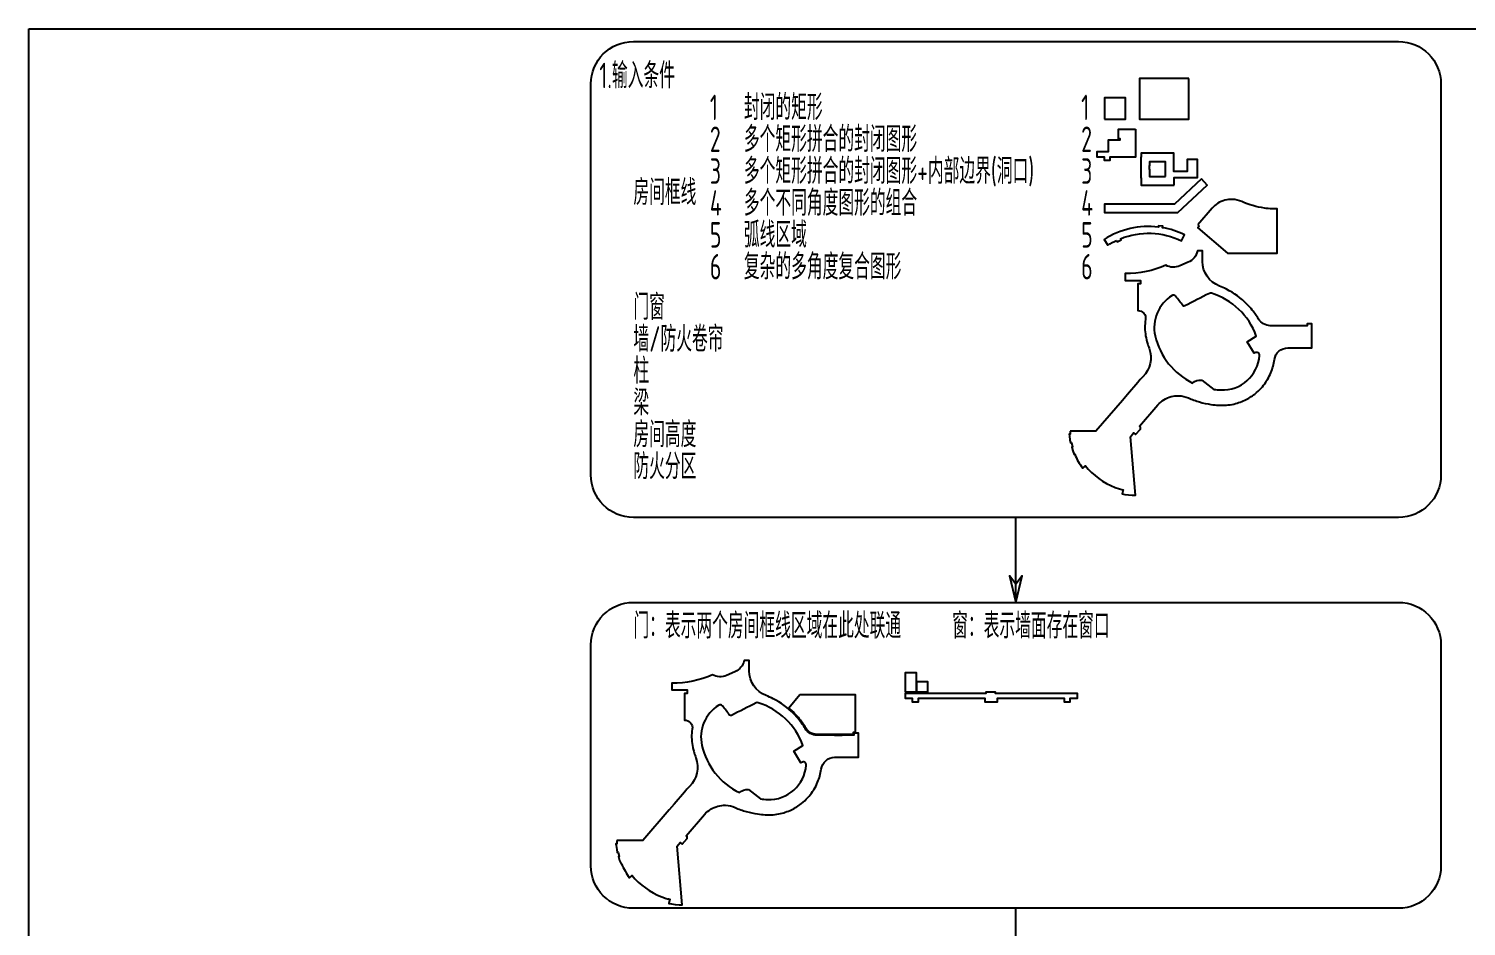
# Model space of a CAD drawing. Header units: millimetres. Extents: x -77018 to 517482, y 298785 to 1560285.
# Drawn here: x -77018 to 261177, y 1349066 to 1560285 of the extents above; entities that cross this region are included whole.
import ezdxf
from ezdxf.enums import TextEntityAlignment as Align

# ---------------------------------------------------------------- set-up
doc = ezdxf.new("R2010")
doc.units = ezdxf.units.MM
doc.header["$LTSCALE"] = 1000
for name, color, linetype in [('C-SHET-SHET', 144, 'Continuous'), ('E-UNIV-DIAG', 2, 'Continuous'), ('E-UNIV-NOTE', 6, 'Continuous'), ('房间框线', 30, 'Continuous'), ('门窗框线', 114, 'Continuous')]:
    doc.layers.add(name, color=color, linetype=linetype)
doc.styles.add('TH-STYLE3', font='tssdeng.shx', dxfattribs={"width": 0.65, "bigfont": 'tssdchn.shx'})

msp = doc.modelspace()

# ---------------------------------------------------------------- linework, layer by layer
at = {"layer": 'C-SHET-SHET'}
msp.add_lwpolyline([(-77017.97, 1560284.76), (517482.03, 1560284.76), (517482.03, 298784.76), (-77017.97, 298784.76)], close=True, dxfattribs=at)
at = {"layer": 'E-UNIV-DIAG', "color": 3}
for points in [[(245232.03, 1445284.76), (65232.03, 1445284.76, -0.414213562), (55232.03, 1455284.76), (55232.03, 1547284.76, -0.414213562), (65232.03, 1557284.76), (245232.03, 1557284.76, -0.414213562), (255232.03, 1547284.76), (255232.03, 1455284.76, -0.414213562)], [(245232.03, 1353284.76), (65232.03, 1353284.76, -0.414213562), (55232.03, 1363284.76), (55232.03, 1415284.76, -0.414213562), (65232.03, 1425284.76), (245232.03, 1425284.76, -0.414213562), (255232.03, 1415284.76), (255232.03, 1363284.76, -0.414213562)]]:
    msp.add_lwpolyline(points, format="xyb", close=True, dxfattribs=at)
at = {"layer": 'E-UNIV-DIAG'}
for points in [[(155232.03, 1425284.76), (155232.03, 1445284.76)], [(155232.03, 1425284.76), (156732.03, 1431561), (155232.03, 1429561), (153732.03, 1431561), (155232.03, 1425284.76)], [(155232.03, 1333284.76), (155232.03, 1353284.76)]]:
    msp.add_lwpolyline(points, dxfattribs=at)
at = {"layer": '房间框线'}
for points in [[(195936.44, 1548543.79), (184336.44, 1548543.79), (184336.44, 1538993.79), (195936.44, 1538993.79)], [(176043, 1538993.79), (181043, 1538993.79), (181043, 1543993.79), (176043, 1543993.79)], [(192485.59, 1523479.25), (192485.59, 1525279.25), (197985.59, 1525279.25), (197985.59, 1529479.25), (195485.59, 1529479.25), (195485.59, 1526679.25), (192385.59, 1526679.25), (192385.59, 1530979.25), (184685.59, 1530979.25), (184685.59, 1530029.25), (184585.59, 1530029.25), (184585.59, 1525229.25), (184685.59, 1525229.25), (184685.59, 1523479.25)], [(190385.59, 1525479.25), (190385.59, 1528979.25), (186685.59, 1528979.25), (186685.59, 1528029.25), (186585.59, 1528029.25), (186585.59, 1527229.25), (186685.59, 1527229.25), (186685.59, 1525479.25)], [(198866.46, 1524935.13), (192541.05, 1519030.16), (176082.07, 1519030.16), (176082.07, 1517030.16), (193329.5, 1517030.16), (200231.25, 1523473.16)], [(131722.44, 1404127.67), (129222.44, 1404127.67), (129222.44, 1408777.67), (131722.44, 1408777.67)], [(129222.44, 1403927.67), (148222.44, 1403927.67), (148222.44, 1404227.67), (150322.44, 1404227.67), (150322.44, 1403927.67), (169622.62, 1403927.67), (169622.62, 1402627.67), (167922.44, 1402627.67), (167922.44, 1401827.67), (166622.44, 1401827.67), (166622.44, 1402627.67), (150822.44, 1402627.67), (150822.44, 1401827.67), (148022.44, 1401827.67), (148022.44, 1402627.67), (132222.44, 1402627.67), (132222.44, 1401827.67), (130922.44, 1401827.67), (130922.44, 1402627.67), (129222.44, 1402627.67)], [(134422.44, 1404127.67), (131922.44, 1404127.67), (131922.44, 1406677.67), (134422.44, 1406677.67)]]:
    msp.add_lwpolyline(points, close=True, dxfattribs=at)
msp.add_lwpolyline([(183344.58, 1536648.07), (183344.58, 1530098.07), (177344.58, 1530098.07), (177344.58, 1529298.07), (176044.58, 1529298.07), (176044.58, 1530098.07), (174344.58, 1530098.07), (174344.58, 1531398.07), (177044.58, 1531398.07), (177044.58, 1534148.07), (179744.58, 1534148.07), (179744.58, 1534348.07), (179344.62, 1534348.07), (179344.62, 1536648.07), (183344.58, 1536648.08)], dxfattribs=at)
for points in [[(198019.07, 1514134.05), (198359.75, 1513840.06), (198034.81, 1513463.51), (204996.42, 1507456.01), (216709.24, 1507456.01), (216709.24, 1517871.02, -0.021143232), (215475.02, 1517892.19, -0.020165528), (213683.97, 1518071.47, -0.070822888), (208375.16, 1519606.64, 0.097129433), (206180.55, 1520118.77, 0.072777057), (204391.36, 1519921.72, 0.15346618), (201392.88, 1518043.7)], [(168003.4, 1465605.36), (168003.41, 1464855.41), (167766.62, 1464855.41), (167812.4, 1464418.36), (167944.14, 1463536.59), (168089.79, 1462835.06), (168283.58, 1462881.05), (168543.82, 1461884.4), (168351.72, 1461828.4), (168633.4, 1460955.18), (168964.62, 1460111.31), (168968.53, 1460102.1), (169060.57, 1460141.2, 0.060061963), (170942.97, 1456878.19), (171607.02, 1457409.73), (172240.95, 1456643.63, 0.126743345), (179578.46, 1451975.06), (180139.08, 1451832.41), (180144.57, 1451831.13), (180152.81, 1451866.59), (180445.03, 1451798.72), (180221.45, 1450836.09), (180825.62, 1450713.68), (181707.98, 1450585.96), (182616.9, 1450507.51), (183373.86, 1450483.93), (182161.79, 1464271.53), (182918.94, 1465148.93), (183373.18, 1464756.94), (184503.54, 1466066.83), (184503.54, 1466537.24), (184281.97, 1466728.45), (188635.77, 1471773.72, -0.152021144), (191763.53, 1473722.07, -0.072967074), (193552.71, 1473919.12, -0.095966598), (195850.29, 1473387.63, 0.034470114), (198422.41, 1472449.42, 0.033817269), (201098.21, 1471870.02, 0.022939562), (202889.26, 1471690.75, 0.026827212), (204302.88, 1471678.01, 0.036888367), (206090.29, 1471890.58, 0.063254514), (209090.93, 1472879.81, 0.055680586), (211416, 1474324.72, 0.040683964), (212908.46, 1475711.22, 0.036628578), (214022.9, 1477124.74, 0.014108749), (214408.81, 1477731.88, 0.03662859), (215215.59, 1479340.96, 0.063674577), (216052.42, 1482432.44, -0.373636224), (219223.8, 1485205.36), (224853.54, 1485205.36), (224853.54, 1490855.36), (223753.54, 1490855.36), (223753.54, 1490405.36), (215050.52, 1490405.36, -0.263529203), (212305.34, 1491960.22, 0.034531757), (210831.04, 1494073.44, 0.024331231), (209634.92, 1495418.55, 0.081947128), (204738.34, 1499002.06, 0.024331231), (203094.49, 1499735.36, -0.307417986), (199103.54, 1505527.09), (199103.54, 1508005.36), (197945.57, 1508005.36, -0.246120268), (195774.03, 1505326.51), (193774.03, 1504464.46, -0.232535743), (190499.91, 1504628.25, -0.108464558), (180953.54, 1502655.36), (180953.54, 1501055.36), (184503.54, 1501055.36), (184503.54, 1500255.36), (183903.54, 1500255.36), (183903.54, 1493955.36, -0.471872406), (185730.98, 1491848.34, 0.086633803), (185752.31, 1487975.96, 0.033564408), (186186.86, 1486241.21, 0.008192837), (186583.87, 1485078.08, -0.290445672), (185084.31, 1478372.72, 0.036712269), (183908.33, 1477009.97), (181478.95, 1474194.75), (180302.98, 1472832.01), (174066.78, 1465605.36)], [(198935.66, 1477614.87), (201753.81, 1475413.09, 0.025809068), (203440.31, 1475269.78, 0.405015708), (212532.23, 1483398.76, 0.630813976), (211461.45, 1484007.4, -0.025087001), (211294.48, 1483903.07), (209598.73, 1486616.82), (211771.06, 1487974.24, 0.234123038), (201238.43, 1498055.75, 0.196520459), (200748.29, 1498014.22, -0.000160731), (194956.63, 1495055.38, -0.358308857), (194522.25, 1495150.75, -0.000187057), (192809.7, 1497329.39, 0.381789356), (191957.01, 1497480.65, 0.320902462), (187993.65, 1487998.24, 0.227112064), (196807.83, 1476913.59, -0.193706044)], [(61361.41, 1369222.74), (61361.43, 1368472.79), (61124.63, 1368472.79), (61170.42, 1368035.73), (61302.16, 1367153.96), (61447.8, 1366452.44), (61641.59, 1366498.42), (61901.83, 1365501.78), (61709.74, 1365445.77), (61991.42, 1364572.56), (62322.64, 1363728.68), (62326.55, 1363719.48), (62418.59, 1363758.57, 0.060061963), (64300.98, 1360495.57), (64965.04, 1361027.1), (65598.97, 1360261, 0.126743345), (72936.48, 1355592.43), (73497.09, 1355449.78), (73502.59, 1355448.5), (73510.82, 1355483.96), (73803.05, 1355416.09), (73579.47, 1354453.46), (74183.64, 1354331.06), (75066, 1354203.33), (75974.92, 1354124.88), (76731.88, 1354101.3), (75519.8, 1367888.9), (76276.95, 1368766.31), (76731.2, 1368374.31), (77861.56, 1369684.2), (77861.56, 1370154.62), (77639.99, 1370345.82), (81993.78, 1375391.09, -0.152021144), (85121.55, 1377339.44, -0.072967074), (86910.73, 1377536.5, -0.095966598), (89208.31, 1377005, 0.034470114), (91780.43, 1376066.8, 0.033817269), (94456.23, 1375487.4, 0.022939562), (96247.28, 1375308.12, 0.026827212), (97660.9, 1375295.38, 0.036888367), (99448.3, 1375507.95, 0.063254514), (102448.95, 1376497.18, 0.055680586), (104774.02, 1377942.1, 0.040683964), (106266.48, 1379328.59, 0.036628578), (107380.92, 1380742.11, 0.014108749), (107766.83, 1381349.26, 0.03662859), (108573.6, 1382958.33, 0.063674577), (109410.44, 1386049.81, -0.373636224), (112581.82, 1388822.74), (118211.56, 1388822.74), (118211.56, 1394472.74), (117111.56, 1394472.74), (117111.56, 1394022.74), (108408.54, 1394022.74, -0.263529203), (105663.35, 1395577.59, 0.034531757), (104189.06, 1397690.81, 0.024331231), (102992.94, 1399035.92, 0.081947128), (98096.36, 1402619.43, 0.024331231), (96452.5, 1403352.74, -0.307417986), (92461.56, 1409144.46), (92461.56, 1411622.74), (91303.58, 1411622.74, -0.246120268), (89132.05, 1408943.88), (87132.05, 1408081.83, -0.232535743), (83857.92, 1408245.62, -0.108464558), (74311.56, 1406272.74), (74311.56, 1404672.74), (77861.56, 1404672.74), (77861.56, 1403872.74), (77261.56, 1403872.74), (77261.56, 1397572.74, -0.471872406), (79089, 1395465.71, 0.086633803), (79110.32, 1391593.33, 0.033564408), (79544.87, 1389858.58, 0.008192837), (79941.89, 1388695.45, -0.290445672), (78442.33, 1381990.09, 0.036712269), (77266.35, 1380627.34), (74836.97, 1377812.12), (73660.99, 1376449.38), (67424.8, 1369222.74)], [(104358.84, 1403572.74), (117411.56, 1403572.74), (117411.56, 1394672.74), (116911.56, 1394672.74), (116911.56, 1394222.74), (108408.36, 1394222.74, -0.263559575), (105835.45, 1395680.71, 0.034911741), (104338.69, 1397823.87, 0.023703058), (103142.57, 1399168.97, 0.024950908), (101779.04, 1400430.77)], [(92293.68, 1381232.24), (95111.82, 1379030.46, 0.025809068), (96798.33, 1378887.16, 0.405015708), (105890.25, 1387016.13, 0.630813976), (104819.47, 1387624.77, -0.025087001), (104652.49, 1387520.44), (102956.75, 1390234.19), (105129.08, 1391591.61, 0.234123038), (94596.45, 1401673.12, 0.196520459), (94106.31, 1401631.59, -0.000160731), (88314.65, 1398672.75, -0.358308857), (87880.26, 1398768.12, -0.000187057), (86167.72, 1400946.76, 0.381789356), (85315.03, 1401098.02, 0.320902462), (81351.66, 1391615.61, 0.227112064), (90165.85, 1380530.96, -0.193706044)]]:
    msp.add_lwpolyline(points, format="xyb", close=True, dxfattribs=at)
msp.add_lwpolyline([(178921.71, 1510480.1), (179066.75, 1510171.18), (179977.97, 1510583.36), (179838.95, 1510879.46, -0.211933231), (194165.81, 1510372.74), (194866.13, 1511811.33, 0.070172183), (189745.06, 1513468.29), (189785.38, 1513807.34), (188794.05, 1513939.5), (188755.42, 1513614.67, 0.175101834), (175992.27, 1510682.78), (176859.03, 1509337.89, -0.033395632), (178921.71, 1510480.1, 0.033395632)], format="xyb", dxfattribs=at)
at = {"layer": '门窗框线'}
for points in [[(131922.44, 1405277.67), (131722.44, 1405277.67), (131722.44, 1404227.67), (131922.44, 1404227.67)], [(132822.44, 1404127.67), (134122.44, 1404127.67), (134122.44, 1403927.67), (132822.44, 1403927.67)], [(114331.44, 1394222.74), (112531.44, 1394222.74), (112531.44, 1394022.74), (114331.44, 1394022.74)]]:
    msp.add_lwpolyline(points, close=True, dxfattribs=at)

# ---------------------------------------------------------------- texts
at = {"layer": 'E-UNIV-NOTE', "style": 'TH-STYLE3', "width": 0.65}
for s, p in [('1.输入条件', (57232.03, 1549284.76)), ('1', (83232.03, 1541784.76)), ('封闭的矩形', (91232.03, 1541784.76)), ('1', (170587.9, 1541784.76)), ('2', (83232.03, 1534284.76)), ('多个矩形拼合的封闭图形', (91232.03, 1534284.76)), ('2', (170587.9, 1534284.76)), ('3', (83232.03, 1526784.76)), ('多个矩形拼合的封闭图形+内部边界(洞口)', (91232.03, 1526784.76)), ('3', (170587.9, 1526784.76)), ('房间框线', (65232.03, 1521784.76)), ('4', (83232.03, 1519284.76)), ('多个不同角度图形的组合', (91232.03, 1519284.76)), ('4', (170587.9, 1519284.76)), ('弧线区域', (91232.03, 1511784.76)), ('5', (83232.03, 1511784.76)), ('5', (170587.9, 1511784.76)), ('6', (83232.03, 1504284.76)), ('复杂的多角度复合图形', (91232.03, 1504284.76)), ('6', (170587.9, 1504284.76)), ('门窗', (65232.03, 1494784.76)), ('墙/防火卷帘', (65232.03, 1487284.76)), ('柱', (65232.03, 1479784.76)), ('梁', (65232.03, 1472284.76)), ('房间高度', (65232.03, 1464784.76)), ('防火分区', (65232.03, 1457284.76)), ('门：表示两个房间框线区域在此处联通', (65232.03, 1419784.76)), ('窗：表示墙面存在窗口', (140232.03, 1419784.76))]:
    msp.add_text(s, height=6000, dxfattribs=at).set_placement(p, align=Align.MIDDLE_LEFT)

doc.saveas('drawing.dxf')
